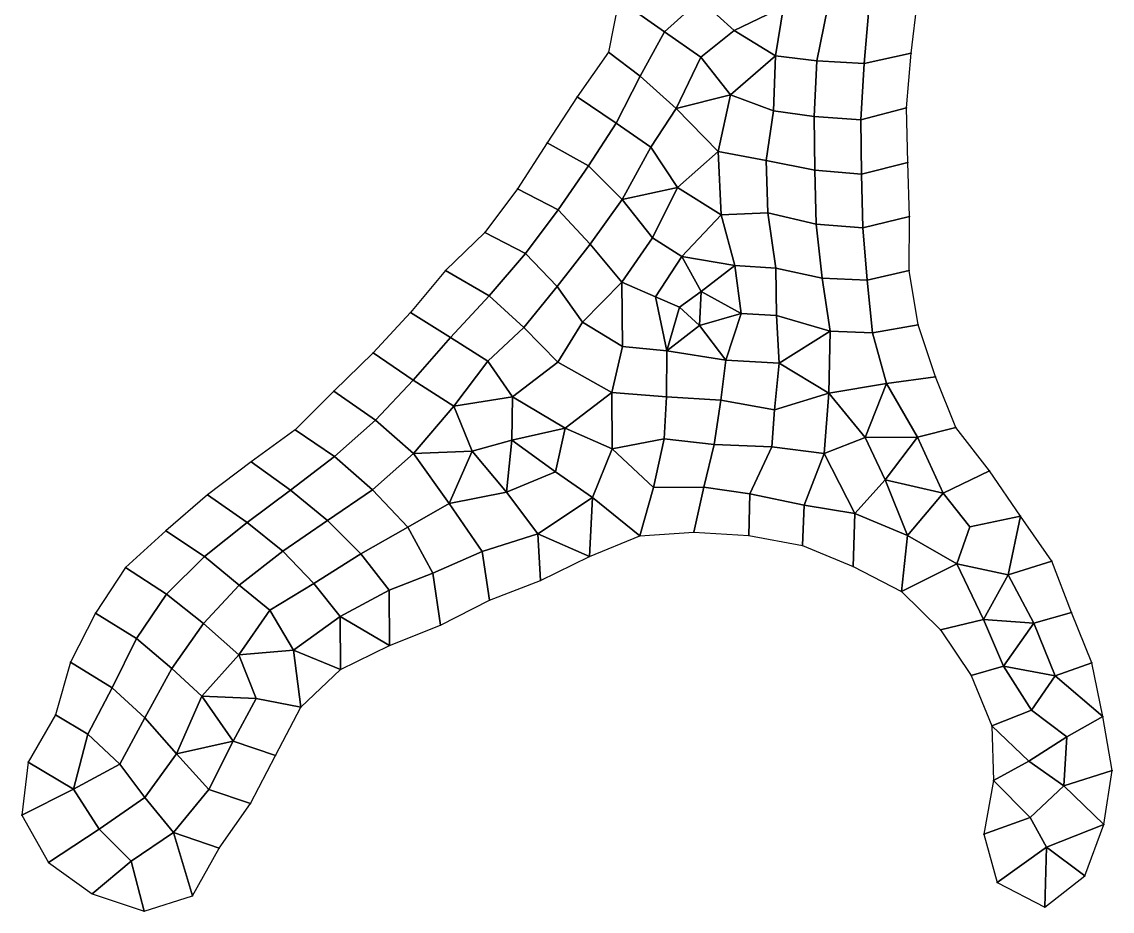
# Model space of a CAD drawing. Extents: x 727294 to 731543, y 8575035 to 8579824.
# Drawn here: x 729908.9 to 730306.4, y 8575202 to 8575526 of the extents above; entities that cross this region are included whole.
import ezdxf

# ---------------------------------------------------------------- set-up
doc = ezdxf.new("R2010")
doc.units = 0
for name, color, linetype in [('MESH_BOUND', 25, 'CONTINUOUS'), ('MESH_ELEMS', 250, 'CONTINUOUS'), ('MESH_NODES', 18, 'CONTINUOUS')]:
    doc.layers.add(name, color=color, linetype=linetype)

msp = doc.modelspace()

# ---------------------------------------------------------------- linework, layer by layer
at = {"layer": 'MESH_BOUND', "color": 25}
for points in [[(730126.48, 8575534.14, 38.17), (730122.79, 8575514.87, 38.17)], [(730233.04, 8575514.53, 38.17), (730235.38, 8575533.73, 38.17)], [(730122.79, 8575514.87, 38.17), (730111.33, 8575498.58, 38.17)], [(730231.44, 8575494.64, 38.17), (730233.04, 8575514.53, 38.17)], [(730111.33, 8575498.58, 38.17), (730100.38, 8575481.89, 38.17)], [(730231.86, 8575474.67, 38.17), (730231.44, 8575494.64, 38.17)], [(730100.38, 8575481.89, 38.17), (730089.56, 8575465.16, 38.17)], [(730232.5, 8575454.99, 38.17), (730231.86, 8575474.67, 38.17)], [(730089.56, 8575465.16, 38.17), (730077.67, 8575449.22, 38.17)], [(730232.31, 8575435.35, 38.17), (730232.5, 8575454.99, 38.17)], [(730077.67, 8575449.22, 38.17), (730063.32, 8575435.43, 38.17)], [(730063.32, 8575435.43, 38.17), (730050.56, 8575420.06, 38.17)], [(730235.65, 8575415.63, 38.17), (730232.31, 8575435.35, 38.17)], [(730050.56, 8575420.06, 38.17), (730037, 8575405.37, 38.17)], [(730241.92, 8575396.66, 38.17), (730235.65, 8575415.63, 38.17)], [(730037, 8575405.37, 38.17), (730022.7, 8575391.41, 38.17)], [(730249.41, 8575378.18, 38.17), (730241.92, 8575396.66, 38.17)], [(730022.7, 8575391.41, 38.17), (730008.58, 8575377.39, 38.17)], [(730008.58, 8575377.39, 38.17), (729992.51, 8575365.74, 38.17)], [(730261.69, 8575362.4, 38.17), (730249.41, 8575378.18, 38.17)], [(729992.51, 8575365.74, 38.17), (729976.62, 8575353.63, 38.17)], [(730272.94, 8575345.87, 38.17), (730261.69, 8575362.4, 38.17)], [(729976.62, 8575353.63, 38.17), (729961.44, 8575340.61, 38.17)], [(730284.37, 8575329.51, 38.17), (730272.94, 8575345.87, 38.17)], [(729961.44, 8575340.61, 38.17), (729946.69, 8575327.22, 38.17)], [(730134.24, 8575338.77, 38.17), (730153.91, 8575340.1, 38.17)], [(730153.91, 8575340.1, 38.17), (730173.86, 8575338.81, 38.17)], [(730115.87, 8575331.18, 38.17), (730134.24, 8575338.77, 38.17)], [(730173.86, 8575338.81, 38.17), (730193.5, 8575335.25, 38.17)], [(730193.5, 8575335.25, 38.17), (730211.91, 8575327.62, 38.17)], [(730097.94, 8575322.46, 38.17), (730115.87, 8575331.18, 38.17)], [(730211.91, 8575327.62, 38.17), (730229.57, 8575318.42, 38.17)], [(730291.48, 8575310.86, 38.17), (730284.37, 8575329.51, 38.17)], [(729946.69, 8575327.22, 38.17), (729935.8, 8575310.51, 38.17)], [(730079.38, 8575315.3, 38.17), (730097.94, 8575322.46, 38.17)], [(730229.57, 8575318.42, 38.17), (730243.83, 8575304.5, 38.17)], [(730061.54, 8575306.26, 38.17), (730079.38, 8575315.3, 38.17)], [(729935.8, 8575310.51, 38.17), (729926.72, 8575292.76, 38.17)], [(730298.93, 8575292.43, 38.17), (730291.48, 8575310.86, 38.17)], [(730043.01, 8575298.83, 38.17), (730061.54, 8575306.26, 38.17)], [(730243.83, 8575304.5, 38.17), (730254.97, 8575287.91, 38.17)], [(730025.04, 8575290.05, 38.17), (730043.01, 8575298.83, 38.17)], [(729926.72, 8575292.76, 38.17), (729921.19, 8575273.6, 38.17)], [(730302.98, 8575272.97, 38.17), (730298.93, 8575292.43, 38.17)], [(730010.6, 8575276.35, 38.17), (730025.04, 8575290.05, 38.17)], [(730254.97, 8575287.91, 38.17), (730262.43, 8575269.58, 38.17)], [(730001.37, 8575258.72, 38.17), (730010.6, 8575276.35, 38.17)], [(729921.19, 8575273.6, 38.17), (729911.31, 8575256.27, 38.17)], [(730306.35, 8575253.29, 38.17), (730302.98, 8575272.97, 38.17)], [(730262.43, 8575269.58, 38.17), (730263.14, 8575249.63, 38.17)], [(729911.31, 8575256.27, 38.17), (729908.94, 8575237.05, 38.17)], [(729992.3, 8575241.29, 38.17), (730001.37, 8575258.72, 38.17)], [(730303.34, 8575233.6, 38.17), (730306.35, 8575253.29, 38.17)], [(730263.14, 8575249.63, 38.17), (730259.52, 8575230.08, 38.17)], [(729980.88, 8575225.03, 38.17), (729992.3, 8575241.29, 38.17)], [(729908.94, 8575237.05, 38.17), (729918.71, 8575219.77, 38.17)], [(730296.4, 8575214.86, 38.17), (730303.34, 8575233.6, 38.17)], [(730259.52, 8575230.08, 38.17), (730264.4, 8575212.51, 38.17)], [(729971.13, 8575207.58, 38.17), (729980.88, 8575225.03, 38.17)], [(729918.71, 8575219.77, 38.17), (729934.64, 8575208.39, 38.17)], [(730264.4, 8575212.51, 38.17), (730281.86, 8575203.43, 38.17)], [(730281.86, 8575203.43, 38.17), (730296.4, 8575214.86, 38.17)], [(729934.64, 8575208.39, 38.17), (729953.49, 8575202.03, 38.17)], [(729953.49, 8575202.03, 38.17), (729971.13, 8575207.58, 38.17)]]:
    msp.add_polyline3d(points, dxfattribs=at)
at = {"layer": 'MESH_ELEMS', "color": 179}
for points in [[(730143.15, 8575522.26, 38.17), (730156.22, 8575534.13, 38.17), (730145.53, 8575546.58, 38.17), (730126.48, 8575534.14, 38.17)], [(730168.52, 8575522.81, 38.17), (730186.59, 8575531.46, 38.17), (730170.74, 8575544.07, 38.17), (730156.22, 8575534.13, 38.17)], [(730122.79, 8575514.87, 38.17), (730134.37, 8575506.16, 38.17), (730143.15, 8575522.26, 38.17), (730126.48, 8575534.14, 38.17)], [(730156.44, 8575513.14, 38.17), (730168.52, 8575522.81, 38.17), (730156.22, 8575534.13, 38.17), (730143.15, 8575522.26, 38.17)], [(730186.59, 8575531.46, 38.17), (730168.52, 8575522.81, 38.17), (730183.68, 8575513.54, 38.17), (730186.59, 8575531.46, 38.17)], [(730198.72, 8575511.69, 38.17), (730202.64, 8575530.8, 38.17), (730186.59, 8575531.46, 38.17), (730183.68, 8575513.54, 38.17)], [(730215.96, 8575510.81, 38.17), (730217.56, 8575529.1, 38.17), (730202.64, 8575530.8, 38.17), (730198.72, 8575511.69, 38.17)], [(730233.04, 8575514.53, 38.17), (730235.38, 8575533.73, 38.17), (730217.56, 8575529.1, 38.17), (730215.96, 8575510.81, 38.17)], [(730156.44, 8575513.14, 38.17), (730143.15, 8575522.26, 38.17), (730134.37, 8575506.16, 38.17), (730147.44, 8575494.43, 38.17)], [(730167.25, 8575499.35, 38.17), (730183.68, 8575513.54, 38.17), (730168.52, 8575522.81, 38.17), (730156.44, 8575513.14, 38.17)], [(730111.33, 8575498.58, 38.17), (730125.56, 8575489.02, 38.17), (730134.37, 8575506.16, 38.17), (730122.79, 8575514.87, 38.17)], [(730231.44, 8575494.64, 38.17), (730233.04, 8575514.53, 38.17), (730215.96, 8575510.81, 38.17), (730214.75, 8575490.2, 38.17)], [(730167.25, 8575499.35, 38.17), (730156.44, 8575513.14, 38.17), (730147.44, 8575494.43, 38.17), (730167.25, 8575499.35, 38.17)], [(730183.68, 8575513.54, 38.17), (730167.25, 8575499.35, 38.17), (730182.87, 8575493.52, 38.17), (730183.68, 8575513.54, 38.17)], [(730198.72, 8575511.69, 38.17), (730183.68, 8575513.54, 38.17), (730182.87, 8575493.52, 38.17), (730197.71, 8575491.52, 38.17)], [(730197.71, 8575491.52, 38.17), (730214.75, 8575490.2, 38.17), (730215.96, 8575510.81, 38.17), (730198.72, 8575511.69, 38.17)], [(730147.44, 8575494.43, 38.17), (730134.37, 8575506.16, 38.17), (730125.56, 8575489.02, 38.17), (730138.2, 8575480.26, 38.17)], [(730115.5, 8575473.55, 38.17), (730125.56, 8575489.02, 38.17), (730111.33, 8575498.58, 38.17), (730100.38, 8575481.89, 38.17)], [(730147.44, 8575494.43, 38.17), (730162.75, 8575478.78, 38.17), (730167.25, 8575499.35, 38.17), (730147.44, 8575494.43, 38.17)], [(730162.75, 8575478.78, 38.17), (730180.23, 8575475.44, 38.17), (730182.87, 8575493.52, 38.17), (730167.25, 8575499.35, 38.17)], [(730138.2, 8575480.26, 38.17), (730147.96, 8575465.56, 38.17), (730162.75, 8575478.78, 38.17), (730147.44, 8575494.43, 38.17)], [(730231.86, 8575474.67, 38.17), (730231.44, 8575494.64, 38.17), (730214.75, 8575490.2, 38.17), (730214.95, 8575470.47, 38.17)], [(730180.23, 8575475.44, 38.17), (730197.94, 8575471.93, 38.17), (730197.71, 8575491.52, 38.17), (730182.87, 8575493.52, 38.17)], [(730197.94, 8575471.93, 38.17), (730214.95, 8575470.47, 38.17), (730214.75, 8575490.2, 38.17), (730197.71, 8575491.52, 38.17)], [(730115.5, 8575473.55, 38.17), (730127.73, 8575461.18, 38.17), (730138.2, 8575480.26, 38.17), (730125.56, 8575489.02, 38.17)], [(730104.42, 8575457.43, 38.17), (730115.5, 8575473.55, 38.17), (730100.38, 8575481.89, 38.17), (730089.56, 8575465.16, 38.17)], [(730147.96, 8575465.56, 38.17), (730138.2, 8575480.26, 38.17), (730127.73, 8575461.18, 38.17), (730147.96, 8575465.56, 38.17)], [(730163.86, 8575455.6, 38.17), (730162.75, 8575478.78, 38.17), (730147.96, 8575465.56, 38.17), (730163.86, 8575455.6, 38.17)], [(730180.23, 8575475.44, 38.17), (730162.75, 8575478.78, 38.17), (730163.86, 8575455.6, 38.17), (730180.88, 8575456.39, 38.17)], [(730197.94, 8575471.93, 38.17), (730180.23, 8575475.44, 38.17), (730180.88, 8575456.39, 38.17), (730198.44, 8575452.31, 38.17)], [(730232.5, 8575454.99, 38.17), (730231.86, 8575474.67, 38.17), (730214.95, 8575470.47, 38.17), (730215.51, 8575450.93, 38.17)], [(730104.42, 8575457.43, 38.17), (730116.14, 8575445.03, 38.17), (730127.73, 8575461.18, 38.17), (730115.5, 8575473.55, 38.17)], [(730214.95, 8575470.47, 38.17), (730197.94, 8575471.93, 38.17), (730198.44, 8575452.31, 38.17), (730215.51, 8575450.93, 38.17)], [(730092.51, 8575441.52, 38.17), (730104.42, 8575457.43, 38.17), (730089.56, 8575465.16, 38.17), (730077.67, 8575449.22, 38.17)], [(730127.73, 8575461.18, 38.17), (730138.82, 8575447.29, 38.17), (730147.96, 8575465.56, 38.17), (730127.73, 8575461.18, 38.17)], [(730138.82, 8575447.29, 38.17), (730149.54, 8575440.5, 38.17), (730163.86, 8575455.6, 38.17), (730147.96, 8575465.56, 38.17)], [(730138.82, 8575447.29, 38.17), (730127.73, 8575461.18, 38.17), (730116.14, 8575445.03, 38.17), (730127.64, 8575431.1, 38.17)], [(730092.51, 8575441.52, 38.17), (730104.1, 8575429.54, 38.17), (730116.14, 8575445.03, 38.17), (730104.42, 8575457.43, 38.17)], [(730163.86, 8575455.6, 38.17), (730149.54, 8575440.5, 38.17), (730168.84, 8575437.23, 38.17), (730163.86, 8575455.6, 38.17)], [(730168.84, 8575437.23, 38.17), (730183.7, 8575436.24, 38.17), (730180.88, 8575456.39, 38.17), (730163.86, 8575455.6, 38.17)], [(730198.44, 8575452.31, 38.17), (730180.88, 8575456.39, 38.17), (730183.7, 8575436.24, 38.17), (730200.67, 8575432.54, 38.17)], [(730232.31, 8575435.35, 38.17), (730232.5, 8575454.99, 38.17), (730215.51, 8575450.93, 38.17), (730217.1, 8575431.85, 38.17)], [(730200.67, 8575432.54, 38.17), (730217.1, 8575431.85, 38.17), (730215.51, 8575450.93, 38.17), (730198.44, 8575452.31, 38.17)], [(730079.25, 8575426.17, 38.17), (730092.51, 8575441.52, 38.17), (730077.67, 8575449.22, 38.17), (730063.32, 8575435.43, 38.17)], [(730139.89, 8575425.73, 38.17), (730149.54, 8575440.5, 38.17), (730138.82, 8575447.29, 38.17), (730127.64, 8575431.1, 38.17)], [(730127.64, 8575431.1, 38.17), (730116.14, 8575445.03, 38.17), (730104.1, 8575429.54, 38.17), (730113.25, 8575416.54, 38.17)], [(730104.1, 8575429.54, 38.17), (730092.51, 8575441.52, 38.17), (730079.25, 8575426.17, 38.17), (730091.92, 8575414.59, 38.17)], [(730156.57, 8575427.73, 38.17), (730149.54, 8575440.5, 38.17), (730139.89, 8575425.73, 38.17), (730148.65, 8575422.06, 38.17)], [(730156.57, 8575427.73, 38.17), (730168.84, 8575437.23, 38.17), (730149.54, 8575440.5, 38.17), (730156.57, 8575427.73, 38.17)], [(730063.32, 8575435.43, 38.17), (730050.56, 8575420.06, 38.17), (730065.23, 8575411.01, 38.17), (730079.25, 8575426.17, 38.17)], [(730156.57, 8575427.73, 38.17), (730171.17, 8575419.75, 38.17), (730168.84, 8575437.23, 38.17), (730156.57, 8575427.73, 38.17)], [(730183.7, 8575436.24, 38.17), (730168.84, 8575437.23, 38.17), (730171.17, 8575419.75, 38.17), (730184.04, 8575418.97, 38.17)], [(730184.04, 8575418.97, 38.17), (730203.54, 8575413.25, 38.17), (730200.67, 8575432.54, 38.17), (730183.7, 8575436.24, 38.17)], [(730235.65, 8575415.63, 38.17), (730232.31, 8575435.35, 38.17), (730217.1, 8575431.85, 38.17), (730219, 8575412.67, 38.17)], [(730127.64, 8575431.1, 38.17), (730113.25, 8575416.54, 38.17), (730127.89, 8575407.69, 38.17), (730127.64, 8575431.1, 38.17)], [(730139.89, 8575425.73, 38.17), (730127.64, 8575431.1, 38.17), (730127.89, 8575407.69, 38.17), (730144.05, 8575406.09, 38.17)], [(730203.54, 8575413.25, 38.17), (730219, 8575412.67, 38.17), (730217.1, 8575431.85, 38.17), (730200.67, 8575432.54, 38.17)], [(730113.25, 8575416.54, 38.17), (730104.1, 8575429.54, 38.17), (730091.92, 8575414.59, 38.17), (730104.26, 8575402.04, 38.17)], [(730156.57, 8575427.73, 38.17), (730148.65, 8575422.06, 38.17), (730156, 8575415.3, 38.17), (730156.57, 8575427.73, 38.17)], [(730171.17, 8575419.75, 38.17), (730156.57, 8575427.73, 38.17), (730156, 8575415.3, 38.17), (730171.17, 8575419.75, 38.17)], [(730079.25, 8575426.17, 38.17), (730065.23, 8575411.01, 38.17), (730078.82, 8575402.34, 38.17), (730091.92, 8575414.59, 38.17)], [(730144.05, 8575406.09, 38.17), (730148.65, 8575422.06, 38.17), (730139.89, 8575425.73, 38.17), (730144.05, 8575406.09, 38.17)], [(730051.57, 8575395.43, 38.17), (730065.23, 8575411.01, 38.17), (730050.56, 8575420.06, 38.17), (730037, 8575405.37, 38.17)], [(730144.05, 8575406.09, 38.17), (730156, 8575415.3, 38.17), (730148.65, 8575422.06, 38.17), (730144.05, 8575406.09, 38.17)], [(730171.17, 8575419.75, 38.17), (730156, 8575415.3, 38.17), (730165.49, 8575402.73, 38.17), (730171.17, 8575419.75, 38.17)], [(730165.49, 8575402.73, 38.17), (730185.02, 8575401.59, 38.17), (730184.04, 8575418.97, 38.17), (730171.17, 8575419.75, 38.17)], [(730184.04, 8575418.97, 38.17), (730185.02, 8575401.59, 38.17), (730203.54, 8575413.25, 38.17), (730184.04, 8575418.97, 38.17)], [(730104.26, 8575402.04, 38.17), (730123.93, 8575390.89, 38.17), (730127.89, 8575407.69, 38.17), (730113.25, 8575416.54, 38.17)], [(730165.49, 8575402.73, 38.17), (730156, 8575415.3, 38.17), (730144.05, 8575406.09, 38.17), (730165.49, 8575402.73, 38.17)], [(730224.07, 8575394.2, 38.17), (730241.92, 8575396.66, 38.17), (730235.65, 8575415.63, 38.17), (730219, 8575412.67, 38.17)], [(730066.37, 8575385.97, 38.17), (730078.82, 8575402.34, 38.17), (730065.23, 8575411.01, 38.17), (730051.57, 8575395.43, 38.17)], [(730104.26, 8575402.04, 38.17), (730091.92, 8575414.59, 38.17), (730078.82, 8575402.34, 38.17), (730087.79, 8575389.41, 38.17)], [(730185.02, 8575401.59, 38.17), (730203.12, 8575390.7, 38.17), (730203.54, 8575413.25, 38.17), (730185.02, 8575401.59, 38.17)], [(730203.12, 8575390.7, 38.17), (730224.07, 8575394.2, 38.17), (730219, 8575412.67, 38.17), (730203.54, 8575413.25, 38.17)], [(730127.89, 8575407.69, 38.17), (730123.93, 8575390.89, 38.17), (730143.9, 8575389.38, 38.17), (730144.05, 8575406.09, 38.17)], [(730037.85, 8575380.87, 38.17), (730051.57, 8575395.43, 38.17), (730037, 8575405.37, 38.17), (730022.7, 8575391.41, 38.17)], [(730165.49, 8575402.73, 38.17), (730144.05, 8575406.09, 38.17), (730143.9, 8575389.38, 38.17), (730163.68, 8575388.12, 38.17)], [(730078.82, 8575402.34, 38.17), (730066.37, 8575385.97, 38.17), (730087.79, 8575389.41, 38.17), (730078.82, 8575402.34, 38.17)], [(730106.93, 8575377.92, 38.17), (730123.93, 8575390.89, 38.17), (730104.26, 8575402.04, 38.17), (730087.79, 8575389.41, 38.17)], [(730183.27, 8575384.69, 38.17), (730185.02, 8575401.59, 38.17), (730165.49, 8575402.73, 38.17), (730163.68, 8575388.12, 38.17)], [(730183.27, 8575384.69, 38.17), (730203.12, 8575390.7, 38.17), (730185.02, 8575401.59, 38.17), (730183.27, 8575384.69, 38.17)], [(730051.74, 8575368.78, 38.17), (730066.37, 8575385.97, 38.17), (730051.57, 8575395.43, 38.17), (730037.85, 8575380.87, 38.17)], [(730235.45, 8575374.66, 38.17), (730249.41, 8575378.18, 38.17), (730241.92, 8575396.66, 38.17), (730224.07, 8575394.2, 38.17)], [(730022.91, 8575367.66, 38.17), (730037.85, 8575380.87, 38.17), (730022.7, 8575391.41, 38.17), (730008.58, 8575377.39, 38.17)], [(730203.12, 8575390.7, 38.17), (730216.31, 8575374.52, 38.17), (730224.07, 8575394.2, 38.17), (730203.12, 8575390.7, 38.17)], [(730216.31, 8575374.52, 38.17), (730235.45, 8575374.66, 38.17), (730224.07, 8575394.2, 38.17), (730216.31, 8575374.52, 38.17)], [(730087.79, 8575389.41, 38.17), (730066.37, 8575385.97, 38.17), (730073.14, 8575369.56, 38.17), (730087.6, 8575373.57, 38.17)], [(730106.93, 8575377.92, 38.17), (730087.79, 8575389.41, 38.17), (730087.6, 8575373.57, 38.17), (730106.93, 8575377.92, 38.17)], [(730106.93, 8575377.92, 38.17), (730124.14, 8575370.46, 38.17), (730123.93, 8575390.89, 38.17), (730106.93, 8575377.92, 38.17)], [(730143.01, 8575374.1, 38.17), (730143.9, 8575389.38, 38.17), (730123.93, 8575390.89, 38.17), (730124.14, 8575370.46, 38.17)], [(730161.25, 8575371.96, 38.17), (730163.68, 8575388.12, 38.17), (730143.9, 8575389.38, 38.17), (730143.01, 8575374.1, 38.17)], [(730183.27, 8575384.69, 38.17), (730163.68, 8575388.12, 38.17), (730161.25, 8575371.96, 38.17), (730182.25, 8575371.16, 38.17)], [(730201.43, 8575368.75, 38.17), (730203.12, 8575390.7, 38.17), (730183.27, 8575384.69, 38.17), (730182.25, 8575371.16, 38.17)], [(730201.43, 8575368.75, 38.17), (730216.31, 8575374.52, 38.17), (730203.12, 8575390.7, 38.17), (730201.43, 8575368.75, 38.17)], [(730066.37, 8575385.97, 38.17), (730051.74, 8575368.78, 38.17), (730073.14, 8575369.56, 38.17), (730066.37, 8575385.97, 38.17)], [(730037.85, 8575380.87, 38.17), (730022.91, 8575367.66, 38.17), (730036.71, 8575355.53, 38.17), (730051.74, 8575368.78, 38.17)], [(730006.93, 8575355.43, 38.17), (730022.91, 8575367.66, 38.17), (730008.58, 8575377.39, 38.17), (729992.51, 8575365.74, 38.17)], [(730087.6, 8575373.57, 38.17), (730103.42, 8575362.1, 38.17), (730106.93, 8575377.92, 38.17), (730087.6, 8575373.57, 38.17)], [(730124.14, 8575370.46, 38.17), (730106.93, 8575377.92, 38.17), (730103.42, 8575362.1, 38.17), (730116.91, 8575352.73, 38.17)], [(730244.73, 8575354.29, 38.17), (730261.69, 8575362.4, 38.17), (730249.41, 8575378.18, 38.17), (730235.45, 8575374.66, 38.17)], [(730073.14, 8575369.56, 38.17), (730085.62, 8575354.7, 38.17), (730087.6, 8575373.57, 38.17), (730073.14, 8575369.56, 38.17)], [(730103.42, 8575362.1, 38.17), (730087.6, 8575373.57, 38.17), (730085.62, 8575354.7, 38.17), (730103.42, 8575362.1, 38.17)], [(730143.01, 8575374.1, 38.17), (730124.14, 8575370.46, 38.17), (730139.15, 8575356.29, 38.17), (730143.01, 8575374.1, 38.17)], [(730143.01, 8575374.1, 38.17), (730139.15, 8575356.29, 38.17), (730157.55, 8575356.48, 38.17), (730161.25, 8575371.96, 38.17)], [(730174.32, 8575354.02, 38.17), (730182.25, 8575371.16, 38.17), (730161.25, 8575371.96, 38.17), (730157.55, 8575356.48, 38.17)], [(730182.25, 8575371.16, 38.17), (730174.32, 8575354.02, 38.17), (730194.11, 8575349.85, 38.17), (730201.43, 8575368.75, 38.17)], [(730201.43, 8575368.75, 38.17), (730212.5, 8575346.83, 38.17), (730223.66, 8575359.08, 38.17), (730216.31, 8575374.52, 38.17)], [(730223.66, 8575359.08, 38.17), (730235.45, 8575374.66, 38.17), (730216.31, 8575374.52, 38.17), (730223.66, 8575359.08, 38.17)], [(730223.66, 8575359.08, 38.17), (730244.73, 8575354.29, 38.17), (730235.45, 8575374.66, 38.17), (730223.66, 8575359.08, 38.17)], [(730022.91, 8575367.66, 38.17), (730006.93, 8575355.43, 38.17), (730020.37, 8575344.31, 38.17), (730036.71, 8575355.53, 38.17)], [(730049.65, 8575341.9, 38.17), (730064.76, 8575350.57, 38.17), (730051.74, 8575368.78, 38.17), (730036.71, 8575355.53, 38.17)], [(730051.74, 8575368.78, 38.17), (730064.76, 8575350.57, 38.17), (730073.14, 8575369.56, 38.17), (730051.74, 8575368.78, 38.17)], [(730073.14, 8575369.56, 38.17), (730064.76, 8575350.57, 38.17), (730085.62, 8575354.7, 38.17), (730073.14, 8575369.56, 38.17)], [(730116.91, 8575352.73, 38.17), (730134.24, 8575338.77, 38.17), (730139.15, 8575356.29, 38.17), (730124.14, 8575370.46, 38.17)], [(730201.43, 8575368.75, 38.17), (730194.11, 8575349.85, 38.17), (730212.5, 8575346.83, 38.17), (730201.43, 8575368.75, 38.17)], [(729991.09, 8575343.59, 38.17), (730006.93, 8575355.43, 38.17), (729992.51, 8575365.74, 38.17), (729976.62, 8575353.63, 38.17)], [(730103.42, 8575362.1, 38.17), (730085.62, 8575354.7, 38.17), (730097.02, 8575339.52, 38.17), (730116.91, 8575352.73, 38.17)], [(730261.69, 8575362.4, 38.17), (730244.73, 8575354.29, 38.17), (730254.46, 8575342.06, 38.17), (730272.94, 8575345.87, 38.17)], [(730004.05, 8575333.18, 38.17), (730020.37, 8575344.31, 38.17), (730006.93, 8575355.43, 38.17), (729991.09, 8575343.59, 38.17)], [(730032.45, 8575332.14, 38.17), (730049.65, 8575341.9, 38.17), (730036.71, 8575355.53, 38.17), (730020.37, 8575344.31, 38.17)], [(730153.91, 8575340.1, 38.17), (730157.55, 8575356.48, 38.17), (730139.15, 8575356.29, 38.17), (730134.24, 8575338.77, 38.17)], [(730173.86, 8575338.81, 38.17), (730174.32, 8575354.02, 38.17), (730157.55, 8575356.48, 38.17), (730153.91, 8575340.1, 38.17)], [(730212.5, 8575346.83, 38.17), (730231.77, 8575338.88, 38.17), (730223.66, 8575359.08, 38.17), (730212.5, 8575346.83, 38.17)], [(730223.66, 8575359.08, 38.17), (730231.77, 8575338.88, 38.17), (730244.73, 8575354.29, 38.17), (730223.66, 8575359.08, 38.17)], [(729975.57, 8575331.26, 38.17), (729991.09, 8575343.59, 38.17), (729976.62, 8575353.63, 38.17), (729961.44, 8575340.61, 38.17)], [(730085.62, 8575354.7, 38.17), (730064.76, 8575350.57, 38.17), (730076.77, 8575333.07, 38.17), (730097.02, 8575339.52, 38.17)], [(730116.91, 8575352.73, 38.17), (730097.02, 8575339.52, 38.17), (730115.87, 8575331.18, 38.17), (730116.91, 8575352.73, 38.17)], [(730116.91, 8575352.73, 38.17), (730115.87, 8575331.18, 38.17), (730134.24, 8575338.77, 38.17), (730116.91, 8575352.73, 38.17)], [(730173.86, 8575338.81, 38.17), (730193.5, 8575335.25, 38.17), (730194.11, 8575349.85, 38.17), (730174.32, 8575354.02, 38.17)], [(730231.77, 8575338.88, 38.17), (730249.7, 8575328.52, 38.17), (730254.46, 8575342.06, 38.17), (730244.73, 8575354.29, 38.17)], [(730064.76, 8575350.57, 38.17), (730049.65, 8575341.9, 38.17), (730058.77, 8575325.08, 38.17), (730076.77, 8575333.07, 38.17)], [(730212.5, 8575346.83, 38.17), (730194.11, 8575349.85, 38.17), (730193.5, 8575335.25, 38.17), (730211.91, 8575327.62, 38.17)], [(729988.13, 8575320.81, 38.17), (730004.05, 8575333.18, 38.17), (729991.09, 8575343.59, 38.17), (729975.57, 8575331.26, 38.17)], [(730015.37, 8575321.42, 38.17), (730032.45, 8575332.14, 38.17), (730020.37, 8575344.31, 38.17), (730004.05, 8575333.18, 38.17)], [(730211.91, 8575327.62, 38.17), (730229.57, 8575318.42, 38.17), (730231.77, 8575338.88, 38.17), (730212.5, 8575346.83, 38.17)], [(730268.39, 8575324.53, 38.17), (730272.94, 8575345.87, 38.17), (730254.46, 8575342.06, 38.17), (730249.7, 8575328.52, 38.17)], [(730284.37, 8575329.51, 38.17), (730272.94, 8575345.87, 38.17), (730268.39, 8575324.53, 38.17), (730284.37, 8575329.51, 38.17)], [(729961.72, 8575317.52, 38.17), (729975.57, 8575331.26, 38.17), (729961.44, 8575340.61, 38.17), (729946.69, 8575327.22, 38.17)], [(730049.65, 8575341.9, 38.17), (730032.45, 8575332.14, 38.17), (730042.79, 8575318.95, 38.17), (730058.77, 8575325.08, 38.17)], [(730097.94, 8575322.46, 38.17), (730097.02, 8575339.52, 38.17), (730076.77, 8575333.07, 38.17), (730079.38, 8575315.3, 38.17)], [(730115.87, 8575331.18, 38.17), (730097.02, 8575339.52, 38.17), (730097.94, 8575322.46, 38.17), (730115.87, 8575331.18, 38.17)], [(730231.77, 8575338.88, 38.17), (730229.57, 8575318.42, 38.17), (730249.7, 8575328.52, 38.17), (730231.77, 8575338.88, 38.17)], [(730004.05, 8575333.18, 38.17), (729988.13, 8575320.81, 38.17), (729999.38, 8575311.66, 38.17), (730015.37, 8575321.42, 38.17)], [(730025, 8575309.39, 38.17), (730042.79, 8575318.95, 38.17), (730032.45, 8575332.14, 38.17), (730015.37, 8575321.42, 38.17)], [(730079.38, 8575315.3, 38.17), (730076.77, 8575333.07, 38.17), (730058.77, 8575325.08, 38.17), (730061.54, 8575306.26, 38.17)], [(729975.11, 8575306.81, 38.17), (729988.13, 8575320.81, 38.17), (729975.57, 8575331.26, 38.17), (729961.72, 8575317.52, 38.17)], [(730249.7, 8575328.52, 38.17), (730229.57, 8575318.42, 38.17), (730243.83, 8575304.5, 38.17), (730259.43, 8575308.26, 38.17)], [(730249.7, 8575328.52, 38.17), (730259.43, 8575308.26, 38.17), (730268.39, 8575324.53, 38.17), (730249.7, 8575328.52, 38.17)], [(730284.37, 8575329.51, 38.17), (730268.39, 8575324.53, 38.17), (730277.78, 8575306.89, 38.17), (730291.48, 8575310.86, 38.17)], [(729950.71, 8575301.34, 38.17), (729961.72, 8575317.52, 38.17), (729946.69, 8575327.22, 38.17), (729935.8, 8575310.51, 38.17)], [(730061.54, 8575306.26, 38.17), (730058.77, 8575325.08, 38.17), (730042.79, 8575318.95, 38.17), (730043.01, 8575298.83, 38.17)], [(730259.43, 8575308.26, 38.17), (730277.78, 8575306.89, 38.17), (730268.39, 8575324.53, 38.17), (730259.43, 8575308.26, 38.17)], [(729975.11, 8575306.81, 38.17), (729988.06, 8575295.44, 38.17), (729999.38, 8575311.66, 38.17), (729988.13, 8575320.81, 38.17)], [(730015.37, 8575321.42, 38.17), (729999.38, 8575311.66, 38.17), (730007.98, 8575297.15, 38.17), (730025, 8575309.39, 38.17)], [(729950.71, 8575301.34, 38.17), (729963.6, 8575290.37, 38.17), (729975.11, 8575306.81, 38.17), (729961.72, 8575317.52, 38.17)], [(730042.79, 8575318.95, 38.17), (730025, 8575309.39, 38.17), (730043.01, 8575298.83, 38.17), (730042.79, 8575318.95, 38.17)], [(729988.06, 8575295.44, 38.17), (730007.98, 8575297.15, 38.17), (729999.38, 8575311.66, 38.17), (729988.06, 8575295.44, 38.17)], [(729950.71, 8575301.34, 38.17), (729935.8, 8575310.51, 38.17), (729926.72, 8575292.76, 38.17), (729941.82, 8575283.33, 38.17)], [(730007.98, 8575297.15, 38.17), (730025.04, 8575290.05, 38.17), (730025, 8575309.39, 38.17), (730007.98, 8575297.15, 38.17)], [(730025, 8575309.39, 38.17), (730025.04, 8575290.05, 38.17), (730043.01, 8575298.83, 38.17), (730025, 8575309.39, 38.17)], [(730259.43, 8575308.26, 38.17), (730243.83, 8575304.5, 38.17), (730254.97, 8575287.91, 38.17), (730266.7, 8575291.3, 38.17)], [(730259.43, 8575308.26, 38.17), (730266.7, 8575291.3, 38.17), (730277.78, 8575306.89, 38.17), (730259.43, 8575308.26, 38.17)], [(730285.52, 8575287.78, 38.17), (730298.93, 8575292.43, 38.17), (730291.48, 8575310.86, 38.17), (730277.78, 8575306.89, 38.17)], [(729988.06, 8575295.44, 38.17), (729975.11, 8575306.81, 38.17), (729963.6, 8575290.37, 38.17), (729974.51, 8575280.28, 38.17)], [(730277.78, 8575306.89, 38.17), (730266.7, 8575291.3, 38.17), (730285.52, 8575287.78, 38.17), (730277.78, 8575306.89, 38.17)], [(729941.82, 8575283.33, 38.17), (729953.73, 8575272.46, 38.17), (729963.6, 8575290.37, 38.17), (729950.71, 8575301.34, 38.17)], [(729994.39, 8575279.47, 38.17), (730010.6, 8575276.35, 38.17), (730007.98, 8575297.15, 38.17), (729988.06, 8575295.44, 38.17)], [(730007.98, 8575297.15, 38.17), (730010.6, 8575276.35, 38.17), (730025.04, 8575290.05, 38.17), (730007.98, 8575297.15, 38.17)], [(729921.19, 8575273.6, 38.17), (729933, 8575266.49, 38.17), (729941.82, 8575283.33, 38.17), (729926.72, 8575292.76, 38.17)], [(729994.39, 8575279.47, 38.17), (729988.06, 8575295.44, 38.17), (729974.51, 8575280.28, 38.17), (729994.39, 8575279.47, 38.17)], [(730302.98, 8575272.97, 38.17), (730298.93, 8575292.43, 38.17), (730285.52, 8575287.78, 38.17), (730302.98, 8575272.97, 38.17)], [(729953.73, 8575272.46, 38.17), (729965.38, 8575259.32, 38.17), (729974.51, 8575280.28, 38.17), (729963.6, 8575290.37, 38.17)], [(730266.7, 8575291.3, 38.17), (730254.97, 8575287.91, 38.17), (730262.43, 8575269.58, 38.17), (730276.9, 8575275.28, 38.17)], [(730266.7, 8575291.3, 38.17), (730276.9, 8575275.28, 38.17), (730285.52, 8575287.78, 38.17), (730266.7, 8575291.3, 38.17)], [(730289.86, 8575265.47, 38.17), (730302.98, 8575272.97, 38.17), (730285.52, 8575287.78, 38.17), (730276.9, 8575275.28, 38.17)], [(729933, 8575266.49, 38.17), (729944.65, 8575255.59, 38.17), (729953.73, 8575272.46, 38.17), (729941.82, 8575283.33, 38.17)], [(729986.03, 8575263.96, 38.17), (729974.51, 8575280.28, 38.17), (729965.38, 8575259.32, 38.17), (729986.03, 8575263.96, 38.17)], [(729986.03, 8575263.96, 38.17), (729994.39, 8575279.47, 38.17), (729974.51, 8575280.28, 38.17), (729986.03, 8575263.96, 38.17)], [(730001.37, 8575258.72, 38.17), (730010.6, 8575276.35, 38.17), (729994.39, 8575279.47, 38.17), (729986.03, 8575263.96, 38.17)], [(729933, 8575266.49, 38.17), (729921.19, 8575273.6, 38.17), (729911.31, 8575256.27, 38.17), (729927.82, 8575246.45, 38.17)], [(729944.65, 8575255.59, 38.17), (729953.74, 8575243.38, 38.17), (729965.38, 8575259.32, 38.17), (729953.73, 8575272.46, 38.17)], [(730276.9, 8575275.28, 38.17), (730262.43, 8575269.58, 38.17), (730275.94, 8575256.68, 38.17), (730289.86, 8575265.47, 38.17)], [(730289.86, 8575265.47, 38.17), (730288.68, 8575247.67, 38.17), (730306.35, 8575253.29, 38.17), (730302.98, 8575272.97, 38.17)], [(730262.43, 8575269.58, 38.17), (730263.14, 8575249.63, 38.17), (730275.94, 8575256.68, 38.17), (730262.43, 8575269.58, 38.17)], [(729933, 8575266.49, 38.17), (729927.82, 8575246.45, 38.17), (729944.65, 8575255.59, 38.17), (729933, 8575266.49, 38.17)], [(729986.03, 8575263.96, 38.17), (729965.38, 8575259.32, 38.17), (729977.11, 8575246.39, 38.17), (729986.03, 8575263.96, 38.17)], [(729992.3, 8575241.29, 38.17), (730001.37, 8575258.72, 38.17), (729986.03, 8575263.96, 38.17), (729977.11, 8575246.39, 38.17)], [(730288.68, 8575247.67, 38.17), (730289.86, 8575265.47, 38.17), (730275.94, 8575256.68, 38.17), (730288.68, 8575247.67, 38.17)], [(729911.31, 8575256.27, 38.17), (729908.94, 8575237.05, 38.17), (729927.82, 8575246.45, 38.17), (729911.31, 8575256.27, 38.17)], [(729977.11, 8575246.39, 38.17), (729965.38, 8575259.32, 38.17), (729953.74, 8575243.38, 38.17), (729964.17, 8575230.65, 38.17)], [(730275.94, 8575256.68, 38.17), (730263.14, 8575249.63, 38.17), (730276.44, 8575236.16, 38.17), (730288.68, 8575247.67, 38.17)], [(729944.65, 8575255.59, 38.17), (729927.82, 8575246.45, 38.17), (729937.09, 8575231.94, 38.17), (729953.74, 8575243.38, 38.17)], [(730288.68, 8575247.67, 38.17), (730303.34, 8575233.6, 38.17), (730306.35, 8575253.29, 38.17), (730288.68, 8575247.67, 38.17)], [(730259.52, 8575230.08, 38.17), (730276.44, 8575236.16, 38.17), (730263.14, 8575249.63, 38.17), (730259.52, 8575230.08, 38.17)], [(729908.94, 8575237.05, 38.17), (729918.71, 8575219.77, 38.17), (729937.09, 8575231.94, 38.17), (729927.82, 8575246.45, 38.17)], [(729980.88, 8575225.03, 38.17), (729992.3, 8575241.29, 38.17), (729977.11, 8575246.39, 38.17), (729964.17, 8575230.65, 38.17)], [(730282.37, 8575225.38, 38.17), (730303.34, 8575233.6, 38.17), (730288.68, 8575247.67, 38.17), (730276.44, 8575236.16, 38.17)], [(729953.74, 8575243.38, 38.17), (729937.09, 8575231.94, 38.17), (729948.82, 8575220.27, 38.17), (729964.17, 8575230.65, 38.17)], [(730264.4, 8575212.51, 38.17), (730282.37, 8575225.38, 38.17), (730276.44, 8575236.16, 38.17), (730259.52, 8575230.08, 38.17)], [(730303.34, 8575233.6, 38.17), (730282.37, 8575225.38, 38.17), (730296.4, 8575214.86, 38.17), (730303.34, 8575233.6, 38.17)], [(729934.64, 8575208.39, 38.17), (729948.82, 8575220.27, 38.17), (729937.09, 8575231.94, 38.17), (729918.71, 8575219.77, 38.17)], [(729971.13, 8575207.58, 38.17), (729964.17, 8575230.65, 38.17), (729948.82, 8575220.27, 38.17), (729953.49, 8575202.03, 38.17)], [(729964.17, 8575230.65, 38.17), (729971.13, 8575207.58, 38.17), (729980.88, 8575225.03, 38.17), (729964.17, 8575230.65, 38.17)], [(730282.37, 8575225.38, 38.17), (730264.4, 8575212.51, 38.17), (730281.86, 8575203.43, 38.17), (730282.37, 8575225.38, 38.17)], [(730281.86, 8575203.43, 38.17), (730296.4, 8575214.86, 38.17), (730282.37, 8575225.38, 38.17), (730281.86, 8575203.43, 38.17)], [(729948.82, 8575220.27, 38.17), (729934.64, 8575208.39, 38.17), (729953.49, 8575202.03, 38.17), (729948.82, 8575220.27, 38.17)]]:
    msp.add_3dface(points, dxfattribs=at)
at = {"layer": 'MESH_NODES', "color": 18}
for p in [(730143.15, 8575522.26, 38.17), (730168.52, 8575522.81, 38.17), (730122.79, 8575514.87, 38.17), (730233.04, 8575514.53, 38.17), (730156.44, 8575513.14, 38.17), (730183.68, 8575513.54, 38.17), (730198.72, 8575511.69, 38.17), (730215.96, 8575510.81, 38.17), (730134.37, 8575506.16, 38.17), (730111.33, 8575498.58, 38.17), (730167.25, 8575499.35, 38.17), (730147.44, 8575494.43, 38.17), (730231.44, 8575494.64, 38.17), (730182.87, 8575493.52, 38.17), (730197.71, 8575491.52, 38.17), (730125.56, 8575489.02, 38.17), (730214.75, 8575490.2, 38.17), (730100.38, 8575481.89, 38.17), (730138.2, 8575480.26, 38.17), (730162.75, 8575478.78, 38.17), (730180.23, 8575475.44, 38.17), (730231.86, 8575474.67, 38.17), (730115.5, 8575473.55, 38.17), (730197.94, 8575471.93, 38.17), (730214.95, 8575470.47, 38.17), (730089.56, 8575465.16, 38.17), (730147.96, 8575465.56, 38.17), (730127.73, 8575461.18, 38.17), (730104.42, 8575457.43, 38.17), (730163.86, 8575455.6, 38.17), (730180.88, 8575456.39, 38.17), (730232.5, 8575454.99, 38.17), (730198.44, 8575452.31, 38.17), (730215.51, 8575450.93, 38.17), (730077.67, 8575449.22, 38.17), (730138.82, 8575447.29, 38.17), (730116.14, 8575445.03, 38.17), (730092.51, 8575441.52, 38.17), (730149.54, 8575440.5, 38.17), (730063.32, 8575435.43, 38.17), (730168.84, 8575437.23, 38.17), (730183.7, 8575436.24, 38.17), (730232.31, 8575435.35, 38.17), (730127.64, 8575431.1, 38.17), (730200.67, 8575432.54, 38.17), (730217.1, 8575431.85, 38.17), (730104.1, 8575429.54, 38.17), (730156.57, 8575427.73, 38.17), (730079.25, 8575426.17, 38.17), (730139.89, 8575425.73, 38.17), (730050.56, 8575420.06, 38.17), (730148.65, 8575422.06, 38.17), (730171.17, 8575419.75, 38.17), (730184.04, 8575418.97, 38.17), (730113.25, 8575416.54, 38.17), (730156, 8575415.3, 38.17), (730235.65, 8575415.63, 38.17), (730065.23, 8575411.01, 38.17), (730091.92, 8575414.59, 38.17), (730203.54, 8575413.25, 38.17), (730219, 8575412.67, 38.17), (730127.89, 8575407.69, 38.17), (730037, 8575405.37, 38.17), (730144.05, 8575406.09, 38.17), (730078.82, 8575402.34, 38.17), (730104.26, 8575402.04, 38.17), (730165.49, 8575402.73, 38.17), (730185.02, 8575401.59, 38.17), (730051.57, 8575395.43, 38.17), (730241.92, 8575396.66, 38.17), (730022.7, 8575391.41, 38.17), (730224.07, 8575394.2, 38.17), (730087.79, 8575389.41, 38.17), (730123.93, 8575390.89, 38.17), (730143.9, 8575389.38, 38.17), (730163.68, 8575388.12, 38.17), (730203.12, 8575390.7, 38.17), (730066.37, 8575385.97, 38.17), (730183.27, 8575384.69, 38.17), (730037.85, 8575380.87, 38.17), (730008.58, 8575377.39, 38.17), (730106.93, 8575377.92, 38.17), (730249.41, 8575378.18, 38.17), (730087.6, 8575373.57, 38.17), (730143.01, 8575374.1, 38.17), (730161.25, 8575371.96, 38.17), (730182.25, 8575371.16, 38.17), (730216.31, 8575374.52, 38.17), (730235.45, 8575374.66, 38.17), (730022.91, 8575367.66, 38.17), (730051.74, 8575368.78, 38.17), (730073.14, 8575369.56, 38.17), (730124.14, 8575370.46, 38.17), (730201.43, 8575368.75, 38.17), (729992.51, 8575365.74, 38.17), (730103.42, 8575362.1, 38.17), (730261.69, 8575362.4, 38.17), (730006.93, 8575355.43, 38.17), (730036.71, 8575355.53, 38.17), (730139.15, 8575356.29, 38.17), (730157.55, 8575356.48, 38.17), (730223.66, 8575359.08, 38.17), (729976.62, 8575353.63, 38.17), (730085.62, 8575354.7, 38.17), (730116.91, 8575352.73, 38.17), (730174.32, 8575354.02, 38.17), (730244.73, 8575354.29, 38.17), (730064.76, 8575350.57, 38.17), (730194.11, 8575349.85, 38.17), (729991.09, 8575343.59, 38.17), (730020.37, 8575344.31, 38.17), (730212.5, 8575346.83, 38.17), (730272.94, 8575345.87, 38.17), (729961.44, 8575340.61, 38.17), (730049.65, 8575341.9, 38.17), (730097.02, 8575339.52, 38.17), (730153.91, 8575340.1, 38.17), (730254.46, 8575342.06, 38.17), (730134.24, 8575338.77, 38.17), (730173.86, 8575338.81, 38.17), (730231.77, 8575338.88, 38.17), (730004.05, 8575333.18, 38.17), (730032.45, 8575332.14, 38.17), (730076.77, 8575333.07, 38.17), (730193.5, 8575335.25, 38.17), (729975.57, 8575331.26, 38.17), (730115.87, 8575331.18, 38.17), (730211.91, 8575327.62, 38.17), (730249.7, 8575328.52, 38.17), (730284.37, 8575329.51, 38.17), (729946.69, 8575327.22, 38.17), (730058.77, 8575325.08, 38.17), (730268.39, 8575324.53, 38.17), (729988.13, 8575320.81, 38.17), (730015.37, 8575321.42, 38.17), (730097.94, 8575322.46, 38.17), (729961.72, 8575317.52, 38.17), (730042.79, 8575318.95, 38.17), (730229.57, 8575318.42, 38.17), (729999.38, 8575311.66, 38.17), (730079.38, 8575315.3, 38.17), (729935.8, 8575310.51, 38.17), (730025, 8575309.39, 38.17), (730259.43, 8575308.26, 38.17), (730291.48, 8575310.86, 38.17), (729975.11, 8575306.81, 38.17), (730061.54, 8575306.26, 38.17), (730243.83, 8575304.5, 38.17), (730277.78, 8575306.89, 38.17), (729950.71, 8575301.34, 38.17), (730007.98, 8575297.15, 38.17), (730043.01, 8575298.83, 38.17), (729926.72, 8575292.76, 38.17), (729988.06, 8575295.44, 38.17), (730298.93, 8575292.43, 38.17), (729963.6, 8575290.37, 38.17), (730025.04, 8575290.05, 38.17), (730254.97, 8575287.91, 38.17), (730266.7, 8575291.3, 38.17), (730285.52, 8575287.78, 38.17), (729941.82, 8575283.33, 38.17), (729974.51, 8575280.28, 38.17), (729994.39, 8575279.47, 38.17), (730010.6, 8575276.35, 38.17), (729921.19, 8575273.6, 38.17), (729953.73, 8575272.46, 38.17), (730276.9, 8575275.28, 38.17), (730302.98, 8575272.97, 38.17), (730262.43, 8575269.58, 38.17), (729933, 8575266.49, 38.17), (729986.03, 8575263.96, 38.17), (730289.86, 8575265.47, 38.17), (729911.31, 8575256.27, 38.17), (729965.38, 8575259.32, 38.17), (730001.37, 8575258.72, 38.17), (730275.94, 8575256.68, 38.17), (729944.65, 8575255.59, 38.17), (730306.35, 8575253.29, 38.17), (730263.14, 8575249.63, 38.17), (729927.82, 8575246.45, 38.17), (729977.11, 8575246.39, 38.17), (730288.68, 8575247.67, 38.17), (729953.74, 8575243.38, 38.17), (729992.3, 8575241.29, 38.17), (729908.94, 8575237.05, 38.17), (730276.44, 8575236.16, 38.17), (730303.34, 8575233.6, 38.17), (729937.09, 8575231.94, 38.17), (729964.17, 8575230.65, 38.17), (730259.52, 8575230.08, 38.17), (729980.88, 8575225.03, 38.17), (730282.37, 8575225.38, 38.17), (729948.82, 8575220.27, 38.17), (729918.71, 8575219.77, 38.17), (730264.4, 8575212.51, 38.17), (730296.4, 8575214.86, 38.17), (729934.64, 8575208.39, 38.17), (729971.13, 8575207.58, 38.17), (729953.49, 8575202.03, 38.17), (730281.86, 8575203.43, 38.17)]:
    msp.add_point(p, dxfattribs=at)

doc.saveas('drawing.dxf')
